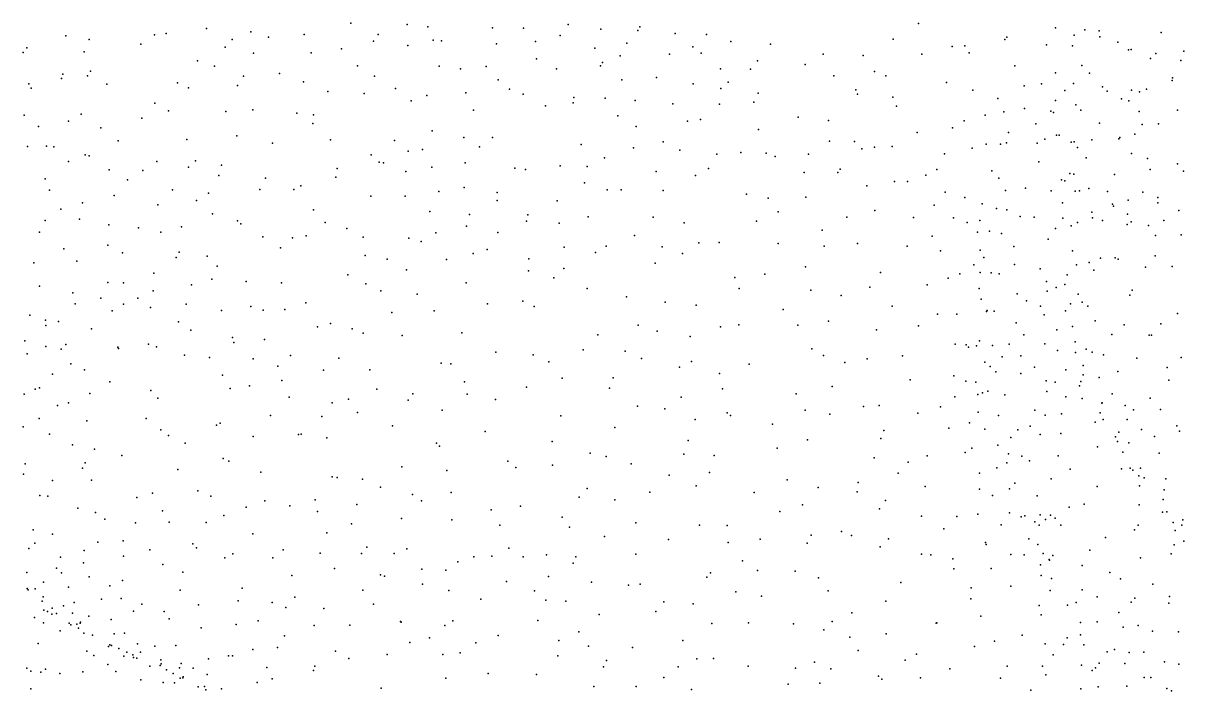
# Model space of a CAD drawing. Header units: metres. Extents: x -25 to 25, y -27.8 to 27.8.
# Drawn here: x -8.24 to -5.475, y -4.766 to -3.174 of the extents above; entities that cross this region are included whole.
import ezdxf

# ---------------------------------------------------------------- set-up
doc = ezdxf.new("R2010")
doc.units = ezdxf.units.M

msp = doc.modelspace()

# ---------------------------------------------------------------- linework, layer by layer
for p in [(-7.4597, -3.1743, -8.0899), (-7.3257, -3.1777, -8.1268), (-6.9417, -3.1771, -4.849), (-6.1078, -3.1749, -8.0015), (-8.139, -3.2048, -7.655), (-7.9276, -3.2024, -5.4802), (-7.9002, -3.1991, -7.871), (-7.8034, -3.1873, -7.9216), (-7.698, -3.1946, -5.2327), (-7.5713, -3.2015, -5.114), (-7.3948, -3.2016, -8.1094), (-7.2764, -3.1827, -4.9828), (-7.1227, -3.1854, -8.156), (-7.0484, -3.1858, -8.1678), (-6.9615, -3.2036, -8.1743), (-6.8645, -3.1883, -8.189), (-6.7763, -3.1915, -4.777), (-6.7713, -3.1826, -8.1868), (-6.6875, -3.199, -4.7421), (-6.6122, -3.2009, -4.7101), (-5.7808, -3.1857, -3.5428), (-5.7369, -3.2029, -23.6909), (-5.7109, -3.1905, -22.154), (-5.6767, -3.1927, -3.3343), (-5.6753, -3.2065, -8.4329), (-5.5294, -3.1968, -3.1187), (-8.2315, -3.233, -5.8111), (-8.083, -3.2131, -7.7301), (-7.9603, -3.224, -7.8426), (-7.7596, -3.2314, -5.2437), (-7.7427, -3.2135, -7.9645), (-7.6564, -3.2077, -8.0117), (-7.4062, -3.217, -4.9989), (-7.3237, -3.2278, -4.9365), (-7.2634, -3.2144, -8.1325), (-7.2435, -3.2161, -4.9202), (-7.1131, -3.2233, -4.8204), (-7.0198, -3.218, -4.7927), (-6.8787, -3.2341, -4.6923), (-6.8025, -3.2221, -4.7088), (-6.6448, -3.2303, -8.1489), (-6.5547, -3.2181, -8.1364), (-6.4598, -3.2243, -4.6187), (-6.1679, -3.2124, -4.2988), (-6.0272, -3.2302, -4.0856), (-5.9974, -3.2282, -7.9818), (-5.9019, -3.2132, -3.7914), (-5.897, -3.2075, -8.0009), (-5.8023, -3.2258, -8.0962), (-5.7404, -3.2281, -3.3923), (-5.6325, -3.2199, -3.2361), (-8.2402, -3.244, -7.5402), (-8.0952, -3.243, -5.6392), (-7.692, -3.2459, -5.1674), (-7.554, -3.2453, -8.0725), (-7.4823, -3.2358, -5.0183), (-7.0175, -3.259, -4.6769), (-6.8184, -3.2519, -4.6473), (-6.7004, -3.2481, -4.6397), (-6.6256, -3.2458, -4.6553), (-6.3345, -3.2482, -4.4773), (-6.2393, -3.2511, -4.4236), (-6.0994, -3.2485, -7.995), (-5.9865, -3.2447, -3.9913), (-5.6072, -3.2377, -8.5575), (-5.601, -3.2372, -3.1575), (-5.5544, -3.2586, -8.6516), (-5.5419, -3.2467, -3.0618), (-5.4755, -3.2409, -2.9828), (-8.0799, -3.2885, -5.5775), (-7.8252, -3.2641, -5.2931), (-7.785, -3.277, -7.958), (-7.444, -3.2756, -4.9499), (-7.2495, -3.2766, -4.7956), (-7.1989, -3.2831, -4.7456), (-7.1376, -3.2778, -4.7029), (-6.9702, -3.2829, -4.5928), (-6.865, -3.2763, -4.5823), (-6.8603, -3.2684, -8.1514), (-6.5792, -3.2829, -4.5851), (-6.5077, -3.284, -4.5719), (-6.4911, -3.2638, -8.1113), (-6.3771, -3.2725, -8.0855), (-6.2124, -3.2895, -4.3677), (-5.8778, -3.2756, -3.7053), (-5.718, -3.2755, -8.3605), (-5.4827, -3.2634, -21.6664), (-8.1495, -3.3065, -7.6812), (-8.1462, -3.2959, -5.6472), (-8.087, -3.3001, -7.7493), (-7.8726, -3.3165, -7.916), (-7.7154, -3.3005, -7.9989), (-7.63, -3.2943, -8.0359), (-7.5726, -3.3139, -4.9867), (-7.4035, -3.3004, -8.1067), (-7.1085, -3.3093, -4.6133), (-6.8142, -3.3094, -4.5032), (-6.7319, -3.3039, -4.5187), (-6.5608, -3.3152, -4.5196), (-6.309, -3.3001, -4.4342), (-6.1854, -3.2999, -8.027), (-6.0408, -3.3155, -7.9786), (-5.7809, -3.2929, -3.4389), (-5.6999, -3.2933, -3.2568), (-5.5033, -3.3106, -2.9101), (-5.5024, -3.3047, -8.7291), (-8.2273, -3.3193, -7.5863), (-8.2214, -3.3291, -5.7013), (-8.0409, -3.3195, -5.4983), (-7.8467, -3.3283, -5.2472), (-7.73, -3.3229, -5.1152), (-7.515, -3.3369, -4.9099), (-7.4283, -3.3422, -4.8307), (-7.3531, -3.3303, -4.789), (-7.1861, -3.3405, -4.6213), (-7.082, -3.3316, -4.5524), (-7.0489, -3.3437, -8.1317), (-6.6446, -3.3188, -4.5018), (-6.5781, -3.3304, -8.1032), (-6.4897, -3.3413, -4.4937), (-6.2568, -3.333, -8.0362), (-6.2528, -3.3435, -4.3943), (-5.978, -3.3343, -3.9738), (-5.8556, -3.324, -3.6262), (-5.8145, -3.3193, -8.0697), (-5.7587, -3.3346, -3.3077), (-5.7384, -3.3183, -8.3041), (-5.669, -3.3262, -8.4631), (-5.6579, -3.3365, -3.1057), (-5.6002, -3.3342, -22.0291), (-5.5813, -3.338, -8.6217), (-5.5639, -3.332, -2.9622), (-7.9266, -3.3649, -5.3125), (-7.3161, -3.3591, -8.1245), (-7.2787, -3.3465, -4.6993), (-6.996, -3.3714, -4.4533), (-6.9298, -3.3642, -8.1249), (-6.9283, -3.3516, -4.4548), (-6.854, -3.3532, -4.447), (-6.7821, -3.3584, -4.445), (-6.693, -3.3669, -4.4375), (-6.5812, -3.3678, -4.4583), (-6.4995, -3.3625, -8.0831), (-6.1684, -3.3506, -4.2798), (-6.1599, -3.3725, -8.0124), (-5.9185, -3.3539, -3.7527), (-5.7814, -3.3587, -8.1532), (-5.7326, -3.3688, -23.4513), (-5.6237, -3.355, -3.0102), (-5.606, -3.3592, -23.8641), (-8.2378, -3.3937, -5.6574), (-8.1022, -3.3916, -7.7594), (-7.8944, -3.3834, -5.2464), (-7.7577, -3.3852, -5.0742), (-7.6931, -3.3806, -8.0298), (-7.5886, -3.389, -4.918), (-7.5485, -3.3927, -8.0919), (-7.168, -3.3817, -4.5288), (-6.8238, -3.3956, -4.3945), (-6.3943, -3.3987, -8.0544), (-5.9485, -3.3937, -3.8625), (-5.9043, -3.3858, -3.6863), (-5.8547, -3.3777, -3.5705), (-5.7919, -3.3839, -3.3619), (-5.7859, -3.3872, -22.8388), (-5.7207, -3.3816, -8.3675), (-5.5821, -3.385, -2.9026), (-5.4902, -3.3814, -8.7693), (-8.2038, -3.421, -5.5979), (-8.1325, -3.4078, -5.5202), (-8.0553, -3.4241, -5.4141), (-7.958, -3.401, -7.8884), (-7.5507, -3.4133, -4.8537), (-6.7804, -3.4205, -8.1014), (-6.6579, -3.408, -8.0909), (-6.627, -3.4036, -4.4057), (-6.4884, -3.4282, -4.4101), (-6.3216, -3.4067, -4.3883), (-6.0266, -3.4235, -4.101), (-5.9987, -3.4071, -7.9956), (-5.8282, -3.4144, -3.4617), (-5.6763, -3.4128, -8.4575), (-5.5747, -3.4159, -8.6442), (-5.5356, -3.4141, -8.7042), (-8.0138, -3.4548, -7.8495), (-7.8507, -3.452, -5.1201), (-7.7316, -3.4426, -5.0001), (-7.5085, -3.4521, -8.1014), (-7.3555, -3.4543, -4.6156), (-7.2657, -3.4312, -4.5508), (-7.191, -3.4469, -4.4631), (-7.1221, -3.4467, -4.4131), (-6.3196, -3.4558, -8.0354), (-6.111, -3.4353, -4.2006), (-5.8933, -3.4352, -3.6153), (-5.8062, -3.4507, -8.0901), (-5.7786, -3.4415, -3.247), (-5.7721, -3.4413, -8.1938), (-5.6941, -3.4526, -3.0222), (-5.6303, -3.4497, -2.8842), (-5.6281, -3.4466, -8.5622), (-5.5922, -3.4391, -2.8239), (-8.2304, -3.4686, -7.6258), (-8.1849, -3.4677, -7.6821), (-8.1674, -3.4691, -5.5213), (-7.6462, -3.4607, -4.9074), (-7.323, -3.4798, -4.5355), (-7.2893, -3.4754, -8.1238), (-7.153, -3.4692, -8.1243), (-6.9111, -3.4636, -4.3174), (-6.7865, -3.4718, -4.3151), (-6.716, -3.4571, -4.3357), (-6.6758, -3.4771, -8.0835), (-6.5311, -3.4825, -8.0661), (-6.2597, -3.4563, -4.3526), (-6.2425, -3.4741, -8.0208), (-6.2122, -3.4701, -4.3009), (-6.1698, -3.4686, -8.008), (-5.9792, -3.4721, -3.9652), (-5.9463, -3.4627, -3.8343), (-5.9124, -3.4627, -3.6949), (-5.8976, -3.4596, -8.0173), (-5.8246, -3.4606, -3.3942), (-5.7434, -3.4579, -23.0646), (-5.7364, -3.4572, -8.3289), (-5.7288, -3.4704, -3.1028), (-8.1324, -3.5043, -5.4555), (-8.0924, -3.4885, -7.7796), (-8.083, -3.491, -5.4039), (-7.9223, -3.5039, -7.9168), (-7.8296, -3.5023, -5.0541), (-7.4112, -3.4884, -4.6442), (-7.392, -3.5057, -8.1189), (-7.3817, -3.507, -4.575), (-7.1875, -3.5072, -4.4009), (-6.8557, -3.4951, -8.0988), (-6.5876, -3.487, -4.3345), (-6.4704, -3.4839, -4.3699), (-6.4491, -3.4921, -8.0543), (-6.3692, -3.4863, -4.3402), (-6.0456, -3.4859, -4.1362), (-5.8206, -3.5051, -3.3288), (-5.7077, -3.4955, -8.4257), (-5.6002, -3.4853, -8.6298), (-5.5615, -3.4968, -8.6981), (-5.4902, -3.5097, -2.6226), (-8.0353, -3.5244, -5.3213), (-7.9551, -3.5257, -5.2106), (-7.8469, -3.5177, -7.9639), (-7.7747, -3.5375, -4.9666), (-7.768, -3.5126, -8.0187), (-7.4921, -3.5206, -4.6903), (-7.3287, -3.528, -4.4822), (-7.2668, -3.5176, -4.4483), (-7.0693, -3.5204, -4.3178), (-7.0436, -3.5236, -8.1125), (-6.9614, -3.5145, -8.1056), (-6.8969, -3.5158, -4.2684), (-6.7325, -3.5279, -8.0815), (-6.6391, -3.5372, -4.2802), (-6.6077, -3.5211, -8.0713), (-6.3796, -3.5301, -8.042), (-6.3, -3.5304, -8.0289), (-6.2939, -3.5227, -4.3264), (-6.0903, -3.5364, -4.1691), (-6.0641, -3.5229, -7.9869), (-5.9324, -3.526, -3.7564), (-5.7471, -3.5327, -8.3136), (-5.7377, -3.5345, -3.0173), (-5.6401, -3.5354, -2.7807), (-5.5557, -3.5229, -2.6874), (-5.4759, -3.5273, -8.8283), (-8.1879, -3.5456, -5.5021), (-7.9923, -3.548, -7.8766), (-7.6635, -3.5437, -4.8506), (-7.5789, -3.5624, -4.7374), (-7.4955, -3.5413, -8.109), (-7.1902, -3.566, -4.3434), (-6.9033, -3.5548, -8.0976), (-6.2302, -3.5625, -4.285), (-6.165, -3.552, -4.2232), (-6.134, -3.5517, -7.9993), (-5.9162, -3.5435, -3.6103), (-5.7671, -3.5479, -8.2208), (-5.7586, -3.5499, -3.083), (-8.1778, -3.5721, -7.7028), (-8.0236, -3.5856, -5.2606), (-7.8846, -3.5719, -5.0775), (-7.7993, -3.5796, -8.0042), (-7.677, -3.5707, -8.0589), (-7.5956, -3.5709, -8.0874), (-7.4122, -3.5868, -4.5118), (-7.3303, -3.587, -4.426), (-7.2505, -3.5755, -4.3791), (-7.1113, -3.5782, -8.1202), (-6.8493, -3.5717, -4.2276), (-6.8159, -3.5716, -8.085), (-6.7155, -3.5733, -4.2349), (-6.517, -3.5821, -8.0546), (-6.4659, -3.5914, -4.2878), (-6.3762, -3.5891, -4.297), (-6.0436, -3.577, -4.1356), (-5.9968, -3.5897, -4.0294), (-5.9002, -3.573, -3.5045), (-5.8522, -3.5675, -3.3686), (-5.7912, -3.574, -3.1749), (-5.7341, -3.575, -8.374), (-5.7239, -3.5744, -2.9095), (-5.7014, -3.5687, -8.4591), (-5.657, -3.5754, -8.5664), (-5.573, -3.5775, -8.7085), (-5.5376, -3.5903, -2.5908), (-8.1508, -3.6176, -5.4069), (-8.0988, -3.603, -7.7831), (-7.9197, -3.6076, -7.9268), (-7.8272, -3.5971, -4.9781), (-7.5486, -3.6192, -4.6443), (-7.1109, -3.5972, -4.2637), (-6.9681, -3.5982, -8.0994), (-6.2118, -3.6206, -8.0098), (-6.0699, -3.6081, -7.9862), (-5.9558, -3.6053, -3.8194), (-5.9214, -3.6162, -3.5627), (-5.8971, -3.6194, -3.4434), (-5.764, -3.6029, -2.9797), (-5.6456, -3.606, -2.7176), (-5.643, -3.6106, -22.9563), (-5.6083, -3.5964, -22.6319), (-5.5369, -3.6025, -8.7798), (-5.4872, -3.6209, -8.8416), (-8.1884, -3.6447, -7.6938), (-8.1059, -3.6418, -5.329), (-7.7892, -3.6292, -4.9074), (-7.7301, -3.6459, -8.0459), (-7.5209, -3.6498, -4.5857), (-7.2719, -3.6231, -8.1276), (-7.177, -3.6308, -4.2811), (-7.0415, -3.6463, -8.1069), (-7.0379, -3.6315, -4.2186), (-6.8946, -3.6363, -4.1783), (-6.7393, -3.6368, -8.0682), (-6.4932, -3.6463, -4.2437), (-6.4415, -3.6241, -8.0407), (-6.2784, -3.6371, -4.2829), (-6.1194, -3.6373, -4.1897), (-6.0243, -3.6381, -4.102), (-5.9913, -3.6495, -3.9834), (-5.9612, -3.6449, -7.9909), (-5.8656, -3.6356, -3.3364), (-5.8318, -3.6368, -3.2374), (-5.7638, -3.6396, -8.2361), (-5.7289, -3.6496, -2.8318), (-5.6947, -3.6251, -2.7682), (-5.6932, -3.6381, -8.4957), (-5.6688, -3.645, -8.5615), (-5.6093, -3.6297, -2.6446), (-5.6008, -3.6478, -8.6786), (-5.5226, -3.6448, -22.3931), (-8.2017, -3.6728, -5.4557), (-8.0362, -3.6555, -7.8394), (-7.9658, -3.6625, -7.8994), (-7.9124, -3.6727, -5.0339), (-7.8635, -3.6598, -4.9769), (-7.7223, -3.6525, -4.815), (-7.4697, -3.6636, -4.5116), (-7.257, -3.6745, -4.3148), (-7.1846, -3.6583, -8.1214), (-7.1099, -3.6737, -4.2208), (-6.9638, -3.6512, -4.1903), (-6.6654, -3.6503, -4.1888), (-6.3368, -3.6677, -8.0208), (-5.9671, -3.6725, -3.8654), (-5.9386, -3.67, -3.6222), (-5.91, -3.6758, -3.4838), (-5.7814, -3.6643, -8.1382), (-5.7436, -3.6579, -8.3456), (-5.6101, -3.654, -23.2994), (-5.5594, -3.6566, -23.5353), (-8.0391, -3.7037, -5.1927), (-7.6694, -3.684, -4.7323), (-7.5992, -3.6858, -4.652), (-7.5664, -3.6815, -8.1013), (-7.4301, -3.6842, -8.1196), (-7.3214, -3.6869, -4.3531), (-7.292, -3.6946, -8.1258), (-6.7837, -3.6807, -4.1668), (-6.631, -3.6978, -8.0498), (-6.5824, -3.6972, -4.1877), (-6.4421, -3.6997, -4.225), (-6.2528, -3.6995, -8.0049), (-6.0748, -3.6824, -4.151), (-5.7987, -3.6895, -3.0172), (-5.5426, -3.6804, -8.7836), (-5.4814, -3.6793, -2.4892), (-8.1434, -3.7123, -5.36), (-8.0041, -3.7221, -5.1312), (-7.8691, -3.72, -7.9509), (-7.8018, -3.7301, -4.8481), (-7.6271, -3.7102, -8.0792), (-7.4255, -3.728, -4.4261), (-7.1682, -3.7233, -4.233), (-7.1347, -3.7136, -8.1159), (-6.9518, -3.7088, -8.0886), (-6.8766, -3.7208, -8.0769), (-6.8512, -3.7062, -4.1536), (-6.7183, -3.7078, -8.0577), (-6.6697, -3.7238, -4.1579), (-6.3319, -3.7064, -4.238), (-6.1346, -3.7057, -4.1908), (-6.055, -3.7168, -7.9627), (-5.9604, -3.7154, -3.793), (-5.8804, -3.7071, -3.3254), (-5.7406, -3.7173, -2.8093), (-5.5438, -3.7291, -2.5322), (-8.215, -3.7457, -5.4504), (-8.1128, -3.7419, -5.2719), (-7.8757, -3.7331, -4.9299), (-7.7784, -3.7539, -8.0127), (-7.373, -3.7369, -4.3738), (-7.2316, -3.7375, -4.2677), (-7.0354, -3.7363, -8.099), (-6.9523, -3.7595, -4.1484), (-6.7347, -3.7464, -4.1428), (-6.3768, -3.7553, -8.0133), (-5.976, -3.7504, -3.8916), (-5.9516, -3.7329, -3.6921), (-5.8791, -3.7495, -7.9691), (-5.8176, -3.7603, -3.0514), (-5.7311, -3.7505, -8.3938), (-5.7007, -3.7446, -8.4906), (-5.6735, -3.7343, -8.5614), (-5.6391, -3.7336, -2.6394), (-5.6318, -3.7371, -8.637), (-5.5669, -3.7558, -8.7487), (-5.503, -3.7544, -8.8359), (-7.9289, -3.7702, -4.9696), (-7.791, -3.7851, -4.7956), (-7.467, -3.7745, -8.1128), (-7.3273, -3.7628, -8.1263), (-7.0362, -3.7649, -4.1656), (-6.9766, -3.7818, -8.0861), (-6.5451, -3.7807, -8.0324), (-6.4734, -3.7729, -8.027), (-6.1978, -3.7688, -4.1948), (-6.0364, -3.782, -7.945), (-6.0093, -3.7723, -4.0334), (-5.9606, -3.7688, -7.9534), (-5.9344, -3.7696, -3.5698), (-5.9156, -3.7717, -3.4318), (-5.7533, -3.7745, -8.2736), (-5.6899, -3.7635, -2.7005), (-8.2014, -3.8011, -7.6597), (-8.0391, -3.7923, -7.8233), (-8.0017, -3.7937, -5.0639), (-7.9308, -3.8124, -7.9053), (-7.8395, -3.7983, -7.9644), (-7.7094, -3.7902, -4.6996), (-7.6249, -3.7935, -4.6023), (-7.4244, -3.7958, -4.3927), (-7.388, -3.8122, -8.1196), (-7.1847, -3.7936, -4.2126), (-6.8966, -3.8071, -4.1172), (-6.5349, -3.807, -4.1447), (-6.3636, -3.8112, -4.1752), (-6.2234, -3.8042, -7.9834), (-6.0864, -3.7982, -4.1425), (-5.963, -3.8067, -3.7738), (-5.8028, -3.7905, -2.9721), (-5.8012, -3.8134, -8.0395), (-5.7795, -3.8047, -2.8674), (-5.7589, -3.7974, -8.2065), (-5.5986, -3.8108, -2.5563), (-8.1218, -3.8177, -5.249), (-8.0553, -3.8303, -5.1139), (-7.9675, -3.8298, -4.977), (-7.5667, -3.8414, -4.5026), (-7.3019, -3.8203, -4.2762), (-7.0498, -3.8369, -8.0965), (-6.803, -3.8271, -4.1108), (-6.7113, -3.8398, -8.0424), (-6.2913, -3.8239, -7.991), (-5.9579, -3.8326, -3.6929), (-5.8721, -3.82, -3.2151), (-5.8504, -3.8362, -3.1262), (-5.7272, -3.8203, -8.4038), (-5.7177, -3.8394, -2.7099), (-5.6043, -3.8229, -8.6888), (-8.225, -3.8702, -5.4209), (-8.1165, -3.8435, -7.7458), (-8.0284, -3.8604, -5.0399), (-8.0013, -3.8447, -7.8516), (-7.9372, -3.8522, -4.913), (-7.8521, -3.8447, -4.8215), (-7.7681, -3.8597, -4.7136), (-7.6985, -3.8501, -8.0394), (-7.6688, -3.8588, -4.6058), (-7.6171, -3.8568, -4.549), (-7.3621, -3.8639, -4.3053), (-7.2616, -3.86, -8.1146), (-7.1342, -3.8434, -8.109), (-7.0233, -3.8502, -4.1281), (-6.6368, -3.8471, -4.1132), (-6.4295, -3.857, -4.1425), (-6.1703, -3.8494, -7.9588), (-6.0621, -3.8679, -7.9344), (-6.0159, -3.8681, -4.0504), (-5.9452, -3.862, -7.9348), (-5.9437, -3.8597, -3.5752), (-5.9268, -3.8607, -3.4526), (-5.817, -3.8494, -7.9739), (-5.8084, -3.8694, -2.9435), (-5.7576, -3.8601, -8.1462), (-5.7453, -3.8435, -8.2924), (-5.7042, -3.8488, -8.4703), (-5.4902, -3.867, -2.4488), (-8.1873, -3.8823, -7.6521), (-8.1864, -3.8951, -5.3531), (-8.1565, -3.8855, -5.2692), (-7.8705, -3.8866, -7.9237), (-7.5392, -3.8981, -4.4504), (-7.5084, -3.8908, -8.0947), (-6.7753, -3.8947, -8.0333), (-6.5795, -3.8981, -8.0095), (-6.5358, -3.8938, -4.1167), (-6.395, -3.8942, -7.9859), (-6.3222, -3.8845, -4.1514), (-6.1078, -3.8959, -4.1088), (-5.8744, -3.8889, -3.2018), (-5.7409, -3.8975, -2.743), (-5.6862, -3.8839, -2.6612), (-5.6171, -3.8938, -8.6493), (-5.5297, -3.8909, -8.8063), (-8.0781, -3.903, -5.0659), (-7.8413, -3.9061, -4.7533), (-7.7417, -3.9235, -4.6448), (-7.4568, -3.9031, -4.3779), (-7.4308, -3.9132, -8.0986), (-7.3373, -3.9194, -4.2664), (-7.1958, -3.9124, -4.1875), (-6.8715, -3.9173, -4.0944), (-6.7302, -3.9091, -4.095), (-6.6513, -3.9215, -8.0084), (-6.2074, -3.9054, -4.1384), (-5.8568, -3.9177, -3.14), (-5.7777, -3.9052, -8.02), (-5.647, -3.9169, -2.6011), (-5.558, -3.918, -8.748), (-5.5526, -3.9182, -2.5034), (-8.2368, -3.9315, -7.5704), (-8.1868, -3.9457, -5.2995), (-8.15, -3.9517, -7.6607), (-8.1392, -3.9403, -5.172), (-8.0152, -3.9472, -4.9213), (-8.0137, -3.9502, -7.7985), (-7.942, -3.9394, -4.8407), (-7.9229, -3.9458, -7.8701), (-7.7388, -3.9356, -7.9902), (-7.6652, -3.9287, -8.0321), (-6.9063, -3.953, -8.038), (-6.3617, -3.9509, -4.1234), (-6.0204, -3.94, -4.0371), (-5.9937, -3.9416, -3.9612), (-5.9884, -3.947, -7.9136), (-5.9692, -3.9441, -3.8456), (-5.9618, -3.9319, -3.7541), (-5.9309, -3.943, -3.5074), (-5.8914, -3.9394, -3.2828), (-5.8064, -3.9391, -2.9317), (-5.7341, -3.9342, -8.2098), (-5.7076, -3.9514, -8.3929), (-8.2309, -3.9631, -5.3888), (-7.8558, -3.966, -4.7156), (-7.7969, -3.9717, -4.6591), (-7.6924, -3.9749, -4.5588), (-7.6033, -3.9667, -8.0468), (-7.4882, -3.9734, -4.3778), (-7.1147, -3.9589, -8.0802), (-7.0257, -3.9655, -8.0577), (-6.9878, -3.9816, -4.1007), (-6.8059, -3.9562, -8.018), (-6.7674, -3.9743, -4.0836), (-6.6482, -3.9811, -4.0826), (-6.3338, -3.9664, -7.9475), (-6.2299, -3.9746, -7.9329), (-6.1452, -3.9679, -4.102), (-5.9081, -3.9696, -3.3699), (-5.8636, -3.9677, -7.909), (-5.7759, -3.9547, -2.8036), (-5.7333, -3.9595, -8.1399), (-5.6934, -3.9585, -2.6701), (-5.667, -3.9648, -8.5032), (-5.5875, -3.9732, -8.6739), (-5.4813, -3.9718, -8.8395), (-8.1271, -3.9866, -5.0784), (-8.0944, -4.001, -4.975), (-7.6336, -3.9924, -4.4866), (-7.5246, -4.0021, -8.0632), (-7.4147, -4.0012, -4.3038), (-7.2449, -3.985, -8.0853), (-7.2218, -3.987, -4.1869), (-6.677, -3.9948, -7.9862), (-6.5106, -3.9873, -4.0958), (-6.283, -3.9836, -4.1258), (-5.9492, -3.9826, -3.6625), (-5.9364, -3.9931, -3.5676), (-5.923, -4.0058, -3.4508), (-5.8307, -3.9946, -3.0434), (-5.7568, -4.0011, -7.9563), (-5.715, -3.991, -8.2907), (-5.6326, -4.0053, -2.5764), (-5.5153, -3.9954, -2.4686), (-8.1707, -4.0109, -5.1715), (-8.0343, -4.0296, -7.7478), (-7.7653, -4.0133, -7.943), (-7.624, -4.0267, -8.0156), (-7.1889, -4.0298, -8.0705), (-6.9563, -4.0206, -8.0285), (-6.8349, -4.0199, -8.0052), (-6.5812, -4.01, -4.0829), (-6.1274, -4.0249, -7.909), (-6.0235, -4.0151, -7.8995), (-5.9946, -4.0277, -3.9397), (-5.9709, -4.0303, -3.8703), (-5.8634, -4.0097, -3.157), (-5.8035, -4.0272, -7.91), (-5.7815, -4.0305, -2.8222), (-5.7206, -4.029, -2.7091), (-5.715, -4.0131, -8.194), (-5.6772, -4.0189, -8.4418), (-5.5112, -4.0254, -8.7988), (-8.2383, -4.059, -5.3434), (-8.2123, -4.0471, -7.5452), (-8.2018, -4.0436, -5.2471), (-8.0814, -4.057, -7.6859), (-7.9367, -4.0501, -4.7295), (-7.7471, -4.0452, -4.5624), (-7.7015, -4.0388, -7.9684), (-7.3983, -4.0474, -8.0705), (-7.3122, -4.0584, -8.0745), (-7.1824, -4.0589, -4.1461), (-7.0416, -4.0424, -8.0435), (-6.8437, -4.0445, -4.0691), (-6.574, -4.0461, -7.9546), (-6.399, -4.0578, -4.0911), (-6.3131, -4.041, -7.9281), (-5.9657, -4.0594, -7.8875), (-5.9551, -4.0559, -3.7461), (-5.9419, -4.0519, -3.6304), (-5.9019, -4.0607, -3.3381), (-5.8017, -4.0526, -2.9054), (-5.7237, -4.0394, -8.0669), (-5.6457, -4.0585, -8.5069), (-8.1584, -4.0858, -5.0408), (-8.1325, -4.0793, -4.9685), (-7.92, -4.0687, -7.8212), (-7.6069, -4.0664, -4.4303), (-7.5043, -4.0794, -4.3475), (-7.4658, -4.0708, -8.0481), (-7.3232, -4.0736, -4.2143), (-7.1152, -4.0717, -4.1126), (-6.7771, -4.0876, -4.0522), (-6.673, -4.0658, -4.0517), (-6.2388, -4.0886, -7.9014), (-6.2008, -4.0864, -4.0912), (-6.0552, -4.0891, -7.8759), (-6.021, -4.0652, -4.001), (-5.7566, -4.0657, -2.7658), (-5.7175, -4.0696, -7.9983), (-5.6707, -4.0803, -2.6398), (-5.6695, -4.0799, -8.4051), (-5.6154, -4.0858, -2.5668), (-5.5552, -4.0683, -2.5047), (-8.2022, -4.1168, -5.1298), (-7.9473, -4.1174, -4.7026), (-7.651, -4.1099, -7.9539), (-7.5287, -4.112, -8.0116), (-7.4437, -4.1028, -4.3003), (-7.2425, -4.0968, -8.0434), (-6.9592, -4.1106, -7.9869), (-6.7114, -4.0938, -7.9488), (-6.6398, -4.1197, -7.9306), (-6.5633, -4.1036, -4.0581), (-6.5557, -4.1096, -7.9274), (-6.3777, -4.0974, -7.9123), (-6.319, -4.1066, -4.0906), (-6.1093, -4.1044, -4.0631), (-5.9656, -4.1017, -3.8661), (-5.9167, -4.1102, -3.5006), (-5.8303, -4.0974, -3.07), (-5.8056, -4.1092, -2.9475), (-5.7665, -4.1061, -7.8869), (-5.6746, -4.1034, -8.2162), (-5.6672, -4.119, -8.1013), (-5.6102, -4.1191, -8.5225), (-5.5953, -4.0961, -8.603), (-5.5311, -4.0957, -8.7234), (-8.2404, -4.137, -5.2214), (-8.0892, -4.1224, -7.6281), (-7.9127, -4.1439, -7.7794), (-7.7797, -4.1329, -4.5556), (-7.7708, -4.1282, -7.8865), (-7.3602, -4.1348, -8.0229), (-6.831, -4.1388, -4.0447), (-6.4549, -4.1303, -4.0671), (-6.1897, -4.1453, -7.8669), (-6.0348, -4.1402, -4.0227), (-5.9863, -4.1276, -7.8536), (-5.9495, -4.1422, -3.7685), (-5.8705, -4.1444, -3.2605), (-5.8414, -4.1351, -7.8467), (-5.6869, -4.1256, -7.9298), (-5.5764, -4.1433, -2.54), (-5.4917, -4.1347, -2.4611), (-8.1775, -4.1545, -4.9999), (-7.8939, -4.1579, -4.629), (-7.6926, -4.16, -4.476), (-7.5846, -4.155, -4.391), (-7.5782, -4.1545, -7.9642), (-7.5171, -4.163, -4.3437), (-7.1401, -4.1482, -4.1191), (-6.9804, -4.1716, -7.9551), (-6.656, -4.1691, -4.0266), (-6.3719, -4.1682, -4.0692), (-6.197, -4.165, -4.0717), (-5.8877, -4.1627, -3.3732), (-5.8173, -4.1549, -3.0291), (-5.7686, -4.1528, -2.8316), (-5.6383, -4.1607, -8.3471), (-5.6336, -4.1718, -8.0192), (-5.6298, -4.1495, -2.6081), (-5.5453, -4.1602, -8.652), (-5.4856, -4.1476, -8.7547), (-8.1232, -4.1798, -4.8782), (-8.0707, -4.1898, -7.5979), (-7.8547, -4.1756, -7.8042), (-7.2561, -4.1757, -4.1724), (-7.2488, -4.1831, -7.9886), (-6.8898, -4.1995, -7.9278), (-6.6667, -4.2021, -7.9028), (-6.4441, -4.188, -7.8852), (-5.9962, -4.1984, -7.8187), (-5.9801, -4.1878, -3.925), (-5.9186, -4.1805, -3.6386), (-5.8931, -4.2011, -3.4542), (-5.6807, -4.1848, -2.6887), (-5.6209, -4.1975, -8.2029), (-5.606, -4.1754, -8.4535), (-5.5337, -4.1999, -2.5136), (-8.2361, -4.225, -7.3393), (-8.0931, -4.223, -4.8026), (-8.0054, -4.205, -4.7034), (-7.7641, -4.2125, -7.8434), (-7.7503, -4.2191, -4.508), (-7.0856, -4.2191, -7.9492), (-6.9791, -4.2281, -4.0703), (-6.8517, -4.2073, -4.0348), (-6.7921, -4.2248, -7.908), (-6.5939, -4.205, -7.8954), (-6.2127, -4.2107, -7.8414), (-6.132, -4.221, -7.8224), (-6.0867, -4.2057, -4.0293), (-5.8973, -4.2228, -3.5254), (-5.8612, -4.2067, -7.8109), (-5.8428, -4.2181, -3.2074), (-5.7748, -4.2058, -2.8832), (-8.2401, -4.2498, -5.039), (-8.0991, -4.2358, -7.5322), (-7.8718, -4.2389, -7.7445), (-7.674, -4.2449, -4.4405), (-7.5043, -4.256, -7.9255), (-7.4924, -4.2577, -4.3111), (-7.338, -4.2326, -7.9638), (-7.2314, -4.2409, -4.1535), (-7.0666, -4.2339, -4.0911), (-6.7013, -4.2518, -4.0046), (-6.6055, -4.2458, -4.0112), (-6.1559, -4.2476, -4.0351), (-5.9624, -4.2475, -3.8891), (-5.9212, -4.2349, -3.7044), (-5.746, -4.2381, -2.8119), (-5.6235, -4.2373, -7.8839), (-5.6031, -4.2353, -8.3284), (-5.5968, -4.2405, -8.0342), (-5.5828, -4.2539, -7.9618), (-5.5785, -4.2355, -2.5641), (-8.1706, -4.2646, -7.3962), (-8.0776, -4.2641, -4.7396), (-7.4323, -4.2614, -7.9323), (-7.3892, -4.2809, -4.2363), (-6.8969, -4.284, -4.0285), (-6.6374, -4.2778, -7.869), (-6.4207, -4.263, -4.0271), (-6.3468, -4.2814, -7.8286), (-6.251, -4.2697, -7.8216), (-6.0912, -4.2792, -4.0122), (-5.9621, -4.2856, -7.7705), (-5.8904, -4.2848, -3.6013), (-5.878, -4.2716, -3.4482), (-5.7917, -4.2607, -2.9699), (-5.6821, -4.2794, -7.8251), (-5.5813, -4.2778, -8.2619), (-5.5697, -4.2582, -8.4758), (-5.5184, -4.261, -8.6222), (-8.2009, -4.3008, -4.9042), (-8.1816, -4.3025, -7.3297), (-7.9695, -4.3055, -4.6283), (-7.9325, -4.2954, -7.6455), (-7.8246, -4.2898, -4.5392), (-7.7935, -4.3021, -7.7573), (-7.545, -4.3108, -7.8761), (-7.3133, -4.2983, -4.1856), (-7.2914, -4.3132, -7.909), (-7.2207, -4.2932, -7.9191), (-6.9159, -4.3045, -7.8786), (-6.8309, -4.3106, -7.8654), (-6.7476, -4.2925, -7.8699), (-6.4993, -4.2936, -4.0093), (-6.2532, -4.2915, -4.0478), (-6.1859, -4.3123, -4.0296), (-5.9312, -4.3009, -3.8119), (-5.825, -4.3014, -7.7573), (-5.5246, -4.3102, -8.4966), (-5.5222, -4.287, -2.5279), (-8.1105, -4.331, -4.7635), (-7.9089, -4.3375, -4.5873), (-7.7094, -4.3288, -7.7832), (-7.6645, -4.3135, -4.4276), (-7.6054, -4.3253, -7.835), (-7.5396, -4.3384, -4.3356), (-7.4454, -4.3223, -7.887), (-7.1253, -4.3351, -4.1018), (-7.0555, -4.326, -4.0846), (-6.4376, -4.3385, -7.7985), (-6.384, -4.3232, -4.0176), (-6.2007, -4.3324, -7.7621), (-5.7484, -4.3285, -2.8956), (-5.7128, -4.3212, -2.802), (-5.582, -4.3231, -7.8491), (-5.5261, -4.3401, -8.3523), (-5.5155, -4.3394, -8.4241), (-8.0682, -4.3413, -7.4456), (-8.0458, -4.3572, -4.6844), (-7.9732, -4.3659, -7.5396), (-7.8925, -4.3645, -7.6067), (-7.8046, -4.3654, -7.6844), (-7.7625, -4.3481, -4.4916), (-7.4582, -4.3684, -4.2855), (-7.3392, -4.3554, -7.8768), (-7.2192, -4.3589, -7.8738), (-6.956, -4.3527, -4.0479), (-6.7806, -4.3655, -7.8215), (-6.1006, -4.35, -4.0028), (-6.0161, -4.3508, -3.9681), (-5.9664, -4.3453, -3.9112), (-5.8908, -4.3416, -3.6913), (-5.8625, -4.3516, -3.607), (-5.8539, -4.3491, -3.5278), (-5.83, -4.3638, -3.4019), (-5.8179, -4.3464, -3.2526), (-5.8049, -4.3576, -3.1708), (-5.7931, -4.3476, -3.0764), (-5.7818, -4.355, -7.7239), (-5.5006, -4.3648, -8.164), (-5.4773, -4.3588, -8.5157), (-8.2169, -4.3826, -4.9015), (-8.1704, -4.3932, -7.1974), (-7.6935, -4.3923, -7.7336), (-7.5167, -4.3898, -7.8133), (-7.1048, -4.3717, -7.8576), (-6.9386, -4.3762, -7.831), (-6.629, -4.3714, -3.9899), (-6.5634, -4.3721, -7.7899), (-6.3628, -4.3951, -4.0043), (-6.291, -4.3867, -7.7343), (-6.267, -4.3963, -4.02), (-6.0467, -4.38, -7.7061), (-5.9106, -4.3708, -3.7816), (-5.8198, -4.3713, -3.327), (-5.768, -4.3711, -2.9986), (-5.5931, -4.3824, -2.6752), (-5.5842, -4.3717, -7.7738), (-5.4962, -4.3842, -2.5507), (-5.4798, -4.3716, -8.0818), (-8.213, -4.4146, -7.0584), (-8.0629, -4.4122, -7.3492), (-8.0024, -4.409, -4.637), (-7.8366, -4.4161, -7.6013), (-7.4214, -4.4236, -4.2574), (-6.8552, -4.3983, -4.0128), (-6.7031, -4.4055, -3.9879), (-6.561, -4.4128, -3.9868), (-6.4843, -4.4049, -3.9928), (-6.3729, -4.4142, -7.7267), (-6.1985, -4.4232, -7.6959), (-6.179, -4.4043, -4.0077), (-5.9475, -4.4131, -7.693), (-5.9463, -4.4175, -3.9032), (-5.8447, -4.4043, -7.6968), (-5.8233, -4.4177, -3.4796), (-5.6619, -4.4011, -2.7858), (-5.498, -4.4179, -7.7072), (-5.4754, -4.4098, -7.8516), (-8.227, -4.4274, -6.9552), (-8.1512, -4.4474, -7.1324), (-8.0952, -4.4315, -7.2681), (-8.0012, -4.4457, -7.3855), (-7.9387, -4.43, -7.4952), (-7.8277, -4.4254, -4.5251), (-7.7599, -4.4491, -7.6375), (-7.7408, -4.4396, -4.4662), (-7.6455, -4.4491, -4.4039), (-7.6213, -4.4306, -7.733), (-7.5327, -4.4379, -4.3292), (-7.4345, -4.4392, -7.7929), (-7.3563, -4.4391, -7.8123), (-7.3266, -4.4279, -4.1893), (-7.1666, -4.4472, -4.1175), (-7.1237, -4.4454, -7.809), (-7.0833, -4.426, -4.0881), (-7.0493, -4.4468, -7.7976), (-6.9936, -4.4425, -4.0579), (-6.9235, -4.4471, -7.7791), (-6.7805, -4.4402, -7.7622), (-6.0999, -4.4409, -7.6734), (-6.0783, -4.4418, -3.9823), (-5.8872, -4.4413, -3.7801), (-5.8553, -4.4418, -3.7079), (-5.8105, -4.4389, -3.3895), (-5.7876, -4.444, -3.1863), (-5.6995, -4.4312, -7.6892), (-5.5789, -4.4495, -7.6835), (-5.5053, -4.44, -2.5927), (-8.1612, -4.4741, -7.0417), (-8.0968, -4.4609, -4.7109), (-7.9076, -4.4654, -4.5655), (-7.4987, -4.4745, -7.7424), (-7.291, -4.4767, -7.7876), (-7.2335, -4.4783, -4.1469), (-7.2053, -4.4585, -7.8011), (-6.9301, -4.4619, -4.0282), (-6.5265, -4.4568, -7.718), (-6.0254, -4.4518, -7.6609), (-6.0235, -4.4758, -3.9531), (-5.9344, -4.4749, -7.6541), (-5.8167, -4.4659, -3.553), (-5.7958, -4.453, -3.275), (-5.795, -4.455, -7.6733), (-5.7174, -4.4673, -2.954), (-8.2317, -4.484, -6.7652), (-8.1493, -4.4848, -4.7723), (-8.0833, -4.4945, -7.1679), (-8.0039, -4.5035, -7.3014), (-7.8605, -4.4837, -7.507), (-7.6007, -4.4914, -7.6808), (-7.3893, -4.4897, -7.7589), (-7.3796, -4.4931, -4.2266), (-7.0892, -4.506, -7.7587), (-6.989, -4.4938, -7.7546), (-6.6115, -4.4954, -3.9784), (-6.6033, -4.4852, -7.7072), (-6.4913, -4.4795, -3.9812), (-6.4013, -4.4808, -3.9875), (-6.3456, -4.4971, -7.6538), (-5.8154, -4.4915, -3.6406), (-5.7909, -4.4984, -3.3579), (-5.6515, -4.4841, -2.8464), (-5.6261, -4.4996, -7.653), (-8.2308, -4.5222, -6.0558), (-8.2282, -4.5256, -6.5562), (-8.2118, -4.523, -6.6861), (-8.1918, -4.5071, -6.8257), (-8.1322, -4.5192, -6.9761), (-8.0341, -4.5158, -7.2158), (-7.8662, -4.5265, -4.5477), (-7.7184, -4.5217, -4.4511), (-7.4309, -4.5264, -4.2681), (-7.2894, -4.5123, -4.1726), (-7.226, -4.5268, -7.743), (-7.0224, -4.5278, -4.0698), (-6.8864, -4.507, -7.7282), (-6.7985, -4.5145, -7.7123), (-6.7704, -4.5122, -3.9926), (-6.5424, -4.5304, -3.9774), (-6.3228, -4.5279, -3.9847), (-6.1493, -4.5079, -7.6199), (-5.9816, -4.5209, -7.609), (-5.8873, -4.5165, -7.6217), (-5.794, -4.5269, -3.5188), (-5.7175, -4.5253, -3.0275), (-5.5491, -4.512, -7.6368), (-8.1956, -4.5523, -5.7367), (-8.1926, -4.5422, -5.8612), (-8.1187, -4.5558, -6.8418), (-8.0537, -4.5477, -7.1077), (-8.007, -4.5461, -4.6421), (-7.9577, -4.5595, -7.2634), (-7.8231, -4.5616, -7.4354), (-7.7285, -4.5515, -7.5424), (-7.6472, -4.5558, -7.5843), (-7.5936, -4.5427, -7.6291), (-7.4057, -4.5601, -7.6855), (-7.1498, -4.5475, -7.7262), (-6.9956, -4.5499, -7.7113), (-6.9478, -4.5529, -4.0379), (-6.7138, -4.5542, -7.6695), (-6.6446, -4.5592, -7.6539), (-6.4818, -4.541, -7.6373), (-6.1854, -4.553, -7.5759), (-5.9826, -4.547, -3.9342), (-5.7525, -4.5621, -3.2689), (-5.7319, -4.5556, -3.1487), (-5.6816, -4.5419, -7.6133), (-5.6004, -4.5551, -7.6019), (-5.5921, -4.5451, -2.8002), (-5.5114, -4.5573, -7.5927), (-5.5096, -4.5413, -2.6906), (-8.1914, -4.5739, -6.2593), (-8.1822, -4.5771, -6.444), (-8.1726, -4.5838, -6.1917), (-8.1715, -4.5695, -6.0094), (-8.1614, -4.582, -6.0805), (-8.1441, -4.5634, -6.7172), (-8.1231, -4.5809, -4.7709), (-8.0841, -4.5881, -6.7741), (-7.9776, -4.5764, -7.1931), (-7.9043, -4.5773, -4.5787), (-7.615, -4.5679, -4.3908), (-7.5244, -4.5702, -4.3327), (-6.8686, -4.5842, -7.6724), (-6.7332, -4.5772, -3.988), (-6.2666, -4.5808, -7.5533), (-5.9593, -4.5882, -7.5487), (-5.8199, -4.5629, -3.7361), (-5.8153, -4.585, -7.5697), (-5.6302, -4.5796, -2.9217), (-8.2134, -4.5916, -4.9034), (-8.1923, -4.6044, -5.5971), (-8.1312, -4.6048, -6.4016), (-8.1268, -4.6089, -5.8153), (-8.1127, -4.6073, -6.5052), (-8.109, -4.6171, -6.3187), (-8.105, -4.6047, -5.9111), (-8.1041, -4.6024, -6.6592), (-8.031, -4.5965, -7.0114), (-7.893, -4.5946, -7.2882), (-7.8164, -4.616, -7.3486), (-7.7329, -4.6083, -7.4571), (-7.6807, -4.5995, -4.4402), (-7.5476, -4.6109, -7.5821), (-7.4626, -4.6095, -7.6101), (-7.3415, -4.6009, -7.6667), (-7.3401, -4.6028, -4.208), (-7.2362, -4.6109, -7.6743), (-7.2168, -4.5998, -4.143), (-7.0146, -4.5987, -4.07), (-6.5997, -4.6062, -7.6102), (-6.5123, -4.604, -7.5836), (-6.4052, -4.6064, -7.559), (-6.3132, -4.6015, -3.9707), (-6.0655, -4.6051, -3.9473), (-6.0634, -4.6039, -7.5245), (-5.7218, -4.6036, -3.2104), (-5.6816, -4.6018, -3.0636), (-5.62, -4.615, -7.5486), (-5.5843, -4.6103, -2.8602), (-8.1526, -4.6231, -5.6893), (-8.0957, -4.6288, -6.1382), (-8.0754, -4.6341, -6.0249), (-8.0241, -4.6309, -6.8353), (-7.9988, -4.6288, -4.6541), (-7.6178, -4.635, -7.516), (-7.2723, -4.6401, -4.1749), (-7.1086, -4.6344, -4.0976), (-6.9168, -4.6254, -4.028), (-6.3331, -4.621, -7.5276), (-6.2714, -4.6384, -7.4877), (-6.1846, -4.6305, -7.4955), (-5.8606, -4.6338, -3.8588), (-5.7536, -4.6402, -3.5704), (-5.7217, -4.6332, -3.2976), (-5.5496, -4.6243, -7.5279), (-5.4883, -4.6254, -2.7246), (-8.2047, -4.6539, -5.5034), (-8.0892, -4.6722, -5.7806), (-8.0376, -4.6607, -6.1151), (-8.0338, -4.6571, -6.2839), (-8.0299, -4.6582, -5.9568), (-8.0129, -4.6658, -6.4488), (-7.9681, -4.6543, -6.9587), (-7.9269, -4.6597, -7.0615), (-7.877, -4.658, -7.1643), (-7.6934, -4.668, -4.465), (-7.6342, -4.6632, -7.4529), (-7.496, -4.6719, -7.5321), (-7.3194, -4.6514, -7.622), (-7.1622, -4.6522, -7.6424), (-6.9643, -4.6465, -7.6401), (-6.8939, -4.6596, -7.6228), (-6.7892, -4.663, -4.0015), (-6.6685, -4.6466, -7.5874), (-6.2511, -4.6699, -3.9604), (-5.974, -4.6604, -7.4701), (-5.9266, -4.6483, -3.8987), (-5.8058, -4.6545, -3.7677), (-5.7619, -4.6557, -3.672), (-5.7138, -4.6564, -7.5077), (-5.6401, -4.668, -7.4967), (-8.0719, -4.6825, -4.7359), (-8.0009, -4.6837, -6.0392), (-7.9934, -4.674, -6.5196), (-7.9796, -4.6806, -6.6066), (-7.9776, -4.6871, -6.2443), (-7.9695, -4.6886, -6.3736), (-7.9613, -4.6745, -6.8541), (-7.9129, -4.6929, -6.9035), (-7.799, -4.6901, -7.2048), (-7.7513, -4.6833, -4.511), (-7.7419, -4.6826, -7.3188), (-7.4647, -4.6891, -4.3091), (-7.3736, -4.6797, -4.2412), (-7.2403, -4.6802, -7.6057), (-7.1993, -4.6758, -4.1412), (-6.967, -4.6833, -4.0533), (-6.8509, -4.6939, -4.0152), (-6.6356, -4.6899, -3.9798), (-6.5961, -4.6895, -7.5212), (-6.3552, -4.6984, -7.43), (-6.1395, -4.6933, -3.9405), (-6.1119, -4.679, -7.4281), (-5.7869, -4.6808, -7.477), (-5.6579, -4.6732, -3.124), (-5.6054, -4.6752, -2.9842), (-5.5702, -4.6742, -7.4727), (-5.5214, -4.697, -2.8237), (-8.2316, -4.7126, -5.0419), (-8.2219, -4.7193, -5.3877), (-8.1983, -4.7222, -4.9518), (-8.1875, -4.7151, -5.4728), (-8.1529, -4.7248, -4.8839), (-8.0982, -4.7213, -5.6834), (-8.0385, -4.7037, -5.8458), (-8.0195, -4.7201, -4.7027), (-7.9384, -4.7079, -6.1379), (-7.9145, -4.7058, -6.6914), (-7.9117, -4.7017, -6.7941), (-7.8988, -4.7164, -6.4048), (-7.8831, -4.7253, -6.3353), (-7.8683, -4.7118, -6.9545), (-7.864, -4.7014, -7.0312), (-7.8354, -4.7122, -4.5711), (-7.8021, -4.7274, -7.108), (-7.6599, -4.711, -7.35), (-7.5486, -4.7183, -7.4451), (-7.5453, -4.7078, -4.3663), (-7.1327, -4.7254, -7.5772), (-7.0176, -4.7275, -4.0804), (-6.8577, -4.709, -7.5769), (-6.6803, -4.7094, -7.5352), (-6.5129, -4.7078, -3.9715), (-6.4008, -4.7126, -3.9622), (-6.3162, -4.7143, -3.9566), (-6.0329, -4.7136, -3.9227), (-5.8959, -4.7074, -7.4269), (-5.8117, -4.7077, -3.8231), (-5.7193, -4.7052, -3.532), (-5.6934, -4.718, -3.4017), (-5.6855, -4.7116, -3.3278), (-5.677, -4.7006, -3.2312), (-5.6158, -4.7015, -3.0685), (-5.4874, -4.703, -7.4061), (-7.9598, -4.7401, -4.6653), (-7.9068, -4.7468, -6.0023), (-7.8801, -4.7477, -6.1203), (-7.8665, -4.7365, -6.2189), (-7.8605, -4.7354, -6.4901), (-7.8591, -4.7327, -6.8583), (-7.6829, -4.7466, -7.2631), (-7.6472, -4.7376, -4.4549), (-7.2336, -4.7361, -4.1655), (-6.78, -4.7558, -7.5154), (-6.7139, -4.7346, -3.9933), (-6.4176, -4.7509, -7.391), (-6.3426, -4.7482, -7.3666), (-6.2027, -4.7313, -3.9426), (-6.1946, -4.7383, -7.346), (-6.1023, -4.7357, -7.3521), (-5.9123, -4.7364, -3.8865), (-5.8043, -4.7282, -7.4177), (-5.6109, -4.7552, -3.1417), (-5.5696, -4.7345, -7.3976), (-5.5536, -4.735, -2.9366), (-8.2221, -4.7617, -5.2296), (-7.8237, -4.757, -6.7245), (-7.8081, -4.7564, -6.9316), (-7.8055, -4.764, -6.4158), (-7.7676, -4.7619, -4.5541), (-7.3879, -4.7603, -7.4744), (-6.8807, -4.7562, -4.0318), (-6.6481, -4.7634, -3.9831), (-5.84, -4.7649, -7.3669), (-5.7205, -4.7615, -3.6973), (-5.6795, -4.7568, -3.4794), (-5.5159, -4.7606, -2.8812), (-5.5048, -4.7664, -7.3289)]:
    msp.add_point(p)

doc.saveas('drawing.dxf')
